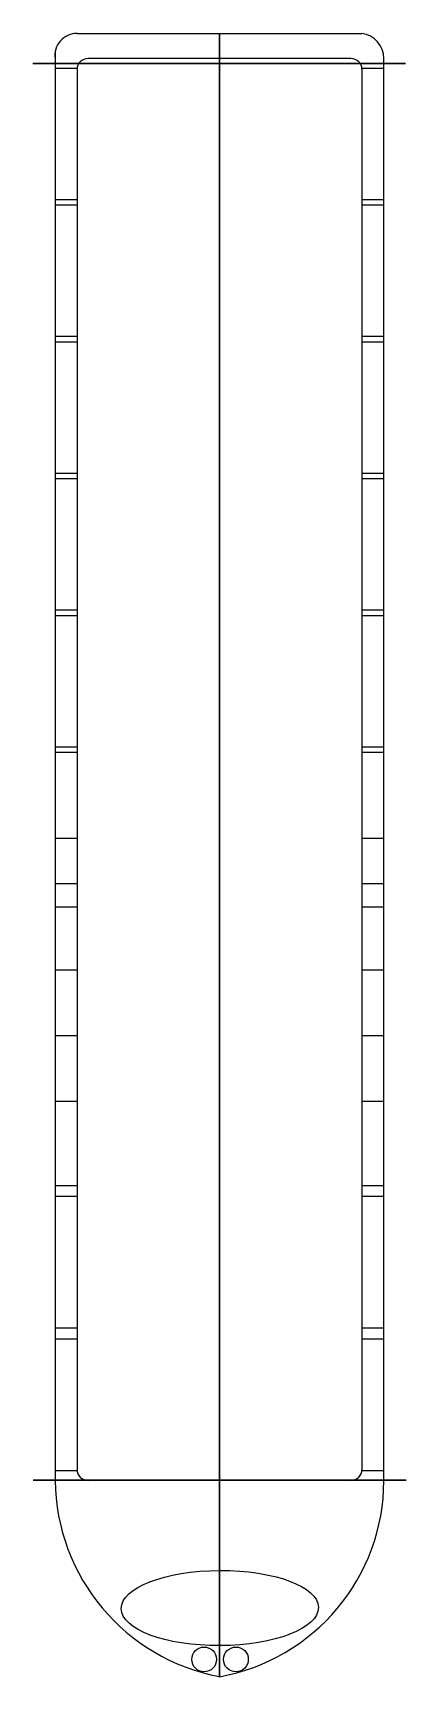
# Model space of a CAD drawing. Header units: inches. Extents: x 256 to 856, y -75 to 509.
# Drawn here: x 302.61 to 306.02, y -75.45 to -60.42 of the extents above.
import ezdxf

# ---------------------------------------------------------------- set-up
doc = ezdxf.new("R2010")
doc.units = ezdxf.units.IN
doc.header["$MEASUREMENT"] = 0
doc.layers.get('0').update_dxf_attribs({"color": 90})

msp = doc.modelspace()

# ---------------------------------------------------------------- linework, layer by layer
for p, q in [((303.016, -60.424, 159.128), (305.616, -60.424, 159.128)), ((302.816, -60.599, 159.128), (302.816, -73.632, 159.128)), ((305.516, -60.653, 159.128), (303.116, -60.653, 159.128)), ((305.816, -73.632, 159.128), (305.816, -60.653, 159.128)), ((303.017, -60.744, 159.128), (302.816, -60.744, 159.128)), ((303.016, -60.753, 159.128), (303.016, -73.532, 159.128)), ((305.816, -60.744, 159.128), (305.616, -60.744, 159.128)), ((305.616, -60.753, 159.128), (305.616, -73.532, 159.128)), ((303.016, -61.943, 159.128), (302.816, -61.943, 159.128)), ((303.016, -61.993, 159.128), (302.816, -61.993, 159.128)), ((305.816, -61.943, 159.128), (305.616, -61.943, 159.128)), ((305.816, -61.993, 159.128), (305.616, -61.993, 159.128)), ((303.016, -63.192, 159.128), (302.816, -63.192, 159.128)), ((303.016, -63.242, 159.128), (302.816, -63.242, 159.128)), ((305.816, -63.192, 159.128), (305.616, -63.192, 159.128)), ((305.816, -63.242, 159.128), (305.616, -63.242, 159.128)), ((303.016, -64.441, 159.128), (302.816, -64.441, 159.128)), ((305.816, -64.441, 159.128), (305.616, -64.441, 159.128)), ((303.016, -64.491, 159.128), (302.816, -64.491, 159.128)), ((305.816, -64.491, 159.128), (305.616, -64.491, 159.128)), ((303.016, -65.69, 159.128), (302.816, -65.69, 159.128)), ((303.016, -65.74, 159.128), (302.816, -65.74, 159.128)), ((305.816, -65.69, 159.128), (305.616, -65.69, 159.128)), ((305.816, -65.74, 159.128), (305.616, -65.74, 159.128)), ((303.016, -66.939, 159.128), (302.816, -66.939, 159.128)), ((303.016, -66.989, 159.128), (302.816, -66.989, 159.128)), ((305.816, -66.939, 159.128), (305.616, -66.939, 159.128)), ((305.816, -66.989, 159.128), (305.616, -66.989, 159.128)), ((303.016, -67.774, 159.128), (302.816, -67.774, 159.128)), ((305.816, -67.774, 159.128), (305.616, -67.774, 159.128)), ((303.016, -68.188, 159.128), (302.816, -68.188, 159.128)), ((305.816, -68.188, 159.128), (305.616, -68.188, 159.128)), ((303.016, -68.4, 159.128), (302.816, -68.4, 159.128)), ((305.816, -68.4, 159.128), (305.616, -68.4, 159.128)), ((303.016, -68.975, 159.128), (302.816, -68.975, 159.128)), ((305.816, -68.975, 159.128), (305.616, -68.975, 159.128)), ((303.016, -69.573, 159.128), (302.816, -69.573, 159.128)), ((305.816, -69.573, 159.128), (305.616, -69.573, 159.128)), ((303.016, -70.174, 159.128), (302.816, -70.174, 159.128)), ((305.816, -70.174, 159.128), (305.616, -70.174, 159.128)), ((303.016, -70.942, 159.128), (302.816, -70.942, 159.128)), ((303.016, -71.042, 159.128), (302.816, -71.042, 159.128)), ((305.816, -70.942, 159.128), (305.616, -70.942, 159.128)), ((305.816, -71.042, 159.128), (305.616, -71.042, 159.128)), ((303.016, -72.242, 159.128), (302.816, -72.242, 159.128)), ((305.816, -72.242, 159.128), (305.616, -72.242, 159.128)), ((303.016, -72.344, 159.128), (302.816, -72.344, 159.128)), ((305.816, -72.344, 159.128), (305.616, -72.344, 159.128)), ((303.017, -73.544, 159.128), (302.816, -73.544, 159.128)), ((305.816, -73.544, 159.128), (305.615, -73.544, 159.128)), ((303.019, -73.63, 159.562), (305.619, -73.63, 159.562)), ((305.516, -73.632, 159.128), (303.116, -73.632, 159.128)), ((304.316, -73.63, 158.57), (304.316, -74.423, 158.57))]:
    msp.add_line(p, q)
at = {"extrusion": (1, -6.12323e-17, 6.12323e-17)}
for p, q in [((304.316, -60.443, 158.721), (304.316, -60.66, 157.616)), ((304.316, -74.409, 158.57), (304.316, -60.619, 158.57)), ((304.316, -60.703, 157.57), (304.316, -74.339, 157.57)), ((304.316, -60.742, 159.773), (304.316, -60.742, 160.333)), ((304.316, -68.178, 159.762), (304.316, -60.752, 159.762)), ((304.316, -60.768, 160.362), (304.316, -68.168, 160.362)), ((304.316, -60.768, 160.362), (304.316, -61.942, 160.362)), ((304.316, -61.942, 160.342), (304.316, -61.941, 159.771)), ((304.316, -61.991, 159.774), (304.316, -61.991, 160.333)), ((304.316, -63.191, 160.342), (304.316, -63.19, 159.771)), ((304.316, -63.19, 159.762), (304.316, -63.24, 159.762)), ((304.316, -63.24, 159.774), (304.316, -63.24, 160.333)), ((304.316, -64.439, 160.342), (304.316, -64.438, 159.771)), ((304.316, -64.488, 159.774), (304.316, -64.488, 160.333)), ((304.316, -65.688, 160.342), (304.316, -65.687, 159.771)), ((304.316, -65.687, 159.762), (304.316, -65.737, 159.762)), ((304.316, -65.737, 159.774), (304.316, -65.737, 160.333)), ((304.316, -66.937, 160.342), (304.316, -66.936, 159.771)), ((304.316, -66.986, 159.774), (304.316, -66.986, 160.333)), ((304.316, -68.372, 160.483), (304.316, -67.772, 160.483)), ((304.316, -67.772, 160.483), (304.316, -67.772, 160.456)), ((304.316, -67.772, 160.456), (304.316, -68.372, 160.457)), ((304.316, -67.772, 158.772), (304.316, -68.402, 158.772)), ((304.316, -67.772, 158.772), (304.316, -67.772, 158.802)), ((304.316, -67.772, 158.802), (304.316, -68.372, 158.802)), ((304.316, -68.186, 160.342), (304.316, -68.185, 159.771)), ((304.316, -69.57, 159.762), (304.316, -68.372, 159.762)), ((304.316, -68.372, 159.774), (304.316, -68.372, 160.333)), ((304.316, -68.372, 159.772), (304.316, -68.372, 158.802)), ((304.316, -68.372, 160.333), (304.316, -68.372, 160.457)), ((304.316, -68.372, 160.483), (304.316, -68.397, 160.483)), ((304.316, -68.372, 159.773), (304.316, -68.372, 159.774)), ((304.316, -68.397, 160.483), (304.316, -69.548, 160.483)), ((304.316, -68.402, 158.772), (304.316, -69.553, 158.772)), ((304.316, -68.97, 158.772), (304.316, -68.97, 160.483)), ((304.316, -69.548, 160.483), (304.316, -69.572, 160.483)), ((304.316, -70.172, 158.772), (304.316, -69.553, 158.772)), ((304.316, -69.572, 160.342), (304.316, -69.57, 159.771)), ((304.316, -69.57, 158.789), (304.316, -69.57, 159.771)), ((304.316, -70.172, 158.802), (304.316, -69.57, 158.802)), ((304.316, -69.572, 160.456), (304.316, -69.572, 160.342)), ((304.316, -69.572, 160.483), (304.316, -70.172, 160.483)), ((304.316, -70.172, 160.456), (304.316, -69.572, 160.456)), ((304.316, -71.039, 159.762), (304.316, -69.739, 159.762)), ((304.316, -69.74, 160.319), (304.316, -69.739, 159.798)), ((304.316, -69.773, 160.362), (304.316, -73.505, 160.362)), ((304.316, -70.172, 160.483), (304.316, -70.172, 160.456)), ((304.316, -70.172, 158.772), (304.316, -70.172, 158.802)), ((304.316, -70.94, 160.32), (304.316, -70.94, 159.798)), ((304.316, -71.039, 159.762), (304.316, -71.065, 159.764)), ((304.316, -71.04, 160.319), (304.316, -71.04, 159.798)), ((304.316, -73.512, 159.762), (304.316, -71.065, 159.764)), ((304.316, -72.24, 160.32), (304.316, -72.24, 159.798)), ((304.316, -72.342, 160.317), (304.316, -72.341, 159.797)), ((304.316, -73.069, 160.362), (304.316, -73.069, 160.362)), ((304.316, -73.49, 160.362), (304.316, -73.49, 160.362)), ((304.316, -73.542, 160.318), (304.316, -73.542, 159.797)), ((304.316, -74.45, 157.653), (304.316, -75.115, 158.773))]:
    msp.add_line(p, q, dxfattribs=at)
at = {"extrusion": (-1.49976e-32, 1, 6.12323e-17)}
for p, q in [((303.813, -60.7, 151.97), (302.613, -60.7, 151.97)), ((302.613, -60.7, 151.97), (302.613, -60.7, 150.97)), ((302.613, -60.7, 150.97), (303.813, -60.7, 150.97)), ((302.821, -60.7, 159.7), (302.837, -60.7, 159.95)), ((302.839, -60.7, 159.441), (302.994, -60.7, 158.667)), ((303.013, -60.7, 160.362), (303.013, -60.7, 158.762)), ((303.013, -60.7, 158.47), (303.013, -60.7, 157.72)), ((303.163, -60.7, 157.57), (303.663, -60.7, 157.57)), ((303.513, -60.7, 158.27), (303.263, -60.7, 158.27)), ((303.263, -60.7, 158.27), (303.263, -60.7, 158.07)), ((303.263, -60.7, 158.07), (303.513, -60.7, 158.07)), ((303.313, -60.7, 157.87), (303.313, -60.7, 158.27)), ((303.313, -60.7, 158.27), (303.313, -60.7, 158.32)), ((303.313, -60.7, 158.32), (303.313, -60.7, 158.27)), ((305.263, -60.7, 158.37), (303.363, -60.7, 158.37)), ((303.663, -60.7, 157.77), (303.413, -60.7, 157.77)), ((303.416, -60.7, 160.57), (305.216, -60.7, 160.57)), ((303.463, -60.7, 158.22), (303.463, -60.7, 158.02)), ((303.513, -60.7, 157.97), (305.113, -60.7, 157.97)), ((303.513, -60.7, 158.27), (305.113, -60.7, 158.27)), ((303.713, -60.7, 158.02), (303.513, -60.7, 158.02)), ((303.513, -60.7, 158.02), (303.513, -60.7, 157.72)), ((303.513, -60.7, 157.72), (303.713, -60.7, 157.72)), ((303.513, -60.7, 158.07), (303.513, -60.7, 158.27)), ((303.713, -60.7, 157.72), (303.713, -60.7, 157.62)), ((303.713, -60.7, 157.72), (303.713, -60.7, 158.02)), ((303.813, -60.7, 157.57), (303.813, -60.7, 157.77)), ((303.813, -60.7, 157.57), (303.813, -60.7, 152.57)), ((304.815, -60.7, 151.97), (303.813, -60.7, 151.97)), ((303.813, -60.7, 151.97), (303.813, -60.7, 152.57)), ((306.015, -60.7, 150.97), (303.813, -60.7, 150.97)), ((303.813, -60.7, 157.77), (303.813, -60.7, 157.97)), ((304.815, -60.7, 157.97), (304.815, -60.7, 152.97)), ((304.815, -60.7, 152.97), (304.815, -60.7, 151.97)), ((304.815, -60.7, 151.97), (306.015, -60.7, 151.97)), ((304.915, -60.7, 157.62), (304.915, -60.7, 157.72)), ((304.915, -60.7, 157.72), (304.915, -60.7, 158.02)), ((304.915, -60.7, 158.02), (305.115, -60.7, 158.02)), ((305.115, -60.7, 157.72), (304.915, -60.7, 157.72)), ((305.463, -60.7, 157.57), (304.965, -60.7, 157.57)), ((304.965, -60.7, 157.77), (305.213, -60.7, 157.77)), ((305.113, -60.7, 158.27), (305.363, -60.7, 158.27)), ((305.363, -60.7, 158.07), (305.113, -60.7, 158.07)), ((305.113, -60.7, 158.07), (305.113, -60.7, 158.27)), ((305.115, -60.7, 158.02), (305.115, -60.7, 157.72)), ((305.163, -60.7, 158.22), (305.163, -60.7, 158.02)), ((305.313, -60.7, 157.87), (305.313, -60.7, 158.32)), ((305.363, -60.7, 158.27), (305.363, -60.7, 158.07)), ((305.613, -60.7, 160.362), (305.613, -60.7, 158.763)), ((305.613, -60.7, 158.471), (305.613, -60.7, 157.72)), ((305.787, -60.7, 159.442), (305.632, -60.7, 158.667)), ((305.805, -60.7, 159.7), (305.789, -60.7, 159.95)), ((306.015, -60.7, 151.97), (306.015, -60.7, 150.97))]:
    msp.add_line(p, q, dxfattribs=at)
at = {"extrusion": (1.49976e-32, 1, 6.12323e-17)}
for p, q in [((303.817, -73.63, 151.97), (302.617, -73.63, 151.97)), ((302.617, -73.63, 151.97), (302.617, -73.63, 150.97)), ((302.617, -73.63, 150.97), (304.819, -73.63, 150.97)), ((302.828, -73.63, 159.7), (302.843, -73.63, 159.95)), ((302.845, -73.63, 159.442), (303, -73.63, 158.667)), ((303.019, -73.63, 160.362), (303.019, -73.63, 158.763)), ((303.019, -73.63, 158.471), (303.019, -73.63, 157.72)), ((303.169, -73.63, 157.57), (303.667, -73.63, 157.57)), ((303.519, -73.63, 158.27), (303.269, -73.63, 158.27)), ((303.269, -73.63, 158.27), (303.269, -73.63, 158.07)), ((303.269, -73.63, 158.07), (303.519, -73.63, 158.07)), ((303.319, -73.63, 157.87), (303.319, -73.63, 158.32)), ((303.369, -73.63, 158.37), (305.269, -73.63, 158.37)), ((305.216, -73.63, 160.57), (303.416, -73.63, 160.57)), ((303.667, -73.63, 157.77), (303.419, -73.63, 157.77)), ((303.469, -73.63, 158.22), (303.469, -73.63, 158.02)), ((303.717, -73.63, 158.02), (303.517, -73.63, 158.02)), ((303.517, -73.63, 158.02), (303.517, -73.63, 157.72)), ((303.517, -73.63, 157.72), (303.717, -73.63, 157.72)), ((305.119, -73.63, 157.97), (303.519, -73.63, 157.97)), ((305.119, -73.63, 158.27), (303.519, -73.63, 158.27)), ((303.519, -73.63, 158.07), (303.519, -73.63, 158.27)), ((303.717, -73.63, 157.62), (303.717, -73.63, 157.72)), ((303.717, -73.63, 157.72), (303.717, -73.63, 158.02)), ((303.817, -73.63, 157.97), (303.817, -73.63, 152.97)), ((303.817, -73.63, 152.97), (303.817, -73.63, 151.97)), ((303.817, -73.63, 151.97), (304.819, -73.63, 151.97)), ((304.819, -73.63, 157.57), (304.819, -73.63, 157.77)), ((304.819, -73.63, 157.57), (304.819, -73.63, 152.57)), ((304.819, -73.63, 151.97), (304.819, -73.63, 152.57)), ((304.819, -73.63, 151.97), (306.019, -73.63, 151.97)), ((306.019, -73.63, 150.97), (304.819, -73.63, 150.97)), ((304.819, -73.63, 157.77), (304.819, -73.63, 157.97)), ((304.919, -73.63, 157.72), (304.919, -73.63, 157.62)), ((304.919, -73.63, 157.72), (304.919, -73.63, 158.02)), ((304.919, -73.63, 158.02), (305.119, -73.63, 158.02)), ((305.119, -73.63, 157.72), (304.919, -73.63, 157.72)), ((305.469, -73.63, 157.57), (304.969, -73.63, 157.57)), ((304.969, -73.63, 157.77), (305.219, -73.63, 157.77)), ((305.119, -73.63, 158.02), (305.119, -73.63, 157.72)), ((305.119, -73.63, 158.27), (305.369, -73.63, 158.27)), ((305.369, -73.63, 158.07), (305.119, -73.63, 158.07)), ((305.119, -73.63, 158.07), (305.119, -73.63, 158.27)), ((305.169, -73.63, 158.22), (305.169, -73.63, 158.02)), ((305.319, -73.63, 157.87), (305.319, -73.63, 158.27)), ((305.319, -73.63, 158.27), (305.319, -73.63, 158.32)), ((305.319, -73.63, 158.32), (305.319, -73.63, 158.27)), ((305.369, -73.63, 158.27), (305.369, -73.63, 158.07)), ((305.619, -73.63, 160.362), (305.619, -73.63, 158.762)), ((305.619, -73.63, 158.47), (305.619, -73.63, 157.72)), ((305.794, -73.63, 159.441), (305.638, -73.63, 158.667)), ((305.811, -73.63, 159.7), (305.796, -73.63, 159.95)), ((306.019, -73.63, 151.97), (306.019, -73.63, 150.97))]:
    msp.add_line(p, q, dxfattribs=at)
at = {"extrusion": (1, -6.12323e-17, 6.12323e-17), "elevation": 304.316}
for points in [[(-60.423, 160.332), (-60.424, 158.818)], [(-73.63, 160.57), (-60.651, 160.57)]]:
    msp.add_lwpolyline(points, dxfattribs=at)
for centre in [(304.176, -75.266, 159.128), (304.466, -75.266, 159.128)]:
    msp.add_circle(centre, 0.113)
for centre, radius, start, end in [((303.016, -60.626, 159.128), 0.202, 90, 187.7375), ((305.585, -60.653, 159.128), 0.231, 0, 82.2625), ((303.116, -60.753, 159.128), 0.1, 90, 180), ((305.516, -60.753, 159.128), 0.1, 0, 90), ((303.116, -73.532, 159.128), 0.1, 180, 270), ((305.516, -73.532, 159.128), 0.1, 270, 0), ((304.658, -73.613, 159.128), 1.842, 180.5918, 259.2913), ((303.996, -73.632, 159.128), 1.82, 280.1169, 0)]:
    msp.add_arc(centre, radius, start, end)
at = {"extrusion": (1, -6.12323e-17, 6.12323e-17)}
for centre, radius, start, end in [((-60.676, 160.318, 304.316), 0.253, 356.9502, 95.6212), ((-60.68, 158.818, 304.316), 0.256, 283.9132, 359.9676), ((-60.719, 157.627, 304.316), 0.0599, 285.5498, 348.8895), ((-60.771, 160.333, 304.316), 0.0297, 360, 83.6658), ((-60.753, 159.773, 304.316), 0.0114, 277.1265, 360), ((-61.921, 160.342, 304.316), 0.0203, 92.6711, 180.1155), ((-61.932, 159.771, 304.316), 0.00861, 180.1155, 261.2911), ((-62.02, 160.333, 304.316), 0.0297, 360, 83.6658), ((-62.002, 159.774, 304.316), 0.0114, 277.1265, 360), ((-63.17, 160.342, 304.316), 0.0203, 92.6711, 180.1155), ((-63.181, 159.771, 304.316), 0.00861, 180.1155, 261.2911), ((-63.269, 160.333, 304.316), 0.0297, 360, 83.6658), ((-63.251, 159.774, 304.316), 0.0114, 277.1265, 360), ((-64.419, 160.342, 304.316), 0.0203, 92.6711, 180.1155), ((-64.43, 159.771, 304.316), 0.00861, 180.1155, 261.2911), ((-64.518, 160.333, 304.316), 0.0297, 360, 83.6658), ((-64.5, 159.774, 304.316), 0.0114, 277.1265, 360), ((-65.668, 160.342, 304.316), 0.0203, 92.6711, 180.1155), ((-65.679, 159.771, 304.316), 0.00861, 180.1155, 261.2911), ((-65.767, 160.333, 304.316), 0.0297, 360, 83.6658), ((-65.749, 159.774, 304.316), 0.0114, 277.1265, 360), ((-66.917, 160.342, 304.316), 0.0203, 92.6711, 180.1155), ((-66.928, 159.771, 304.316), 0.00861, 180.1155, 261.2911), ((-67.016, 160.333, 304.316), 0.0297, 360, 83.6658), ((-66.998, 159.774, 304.316), 0.0114, 277.1265, 360), ((-68.166, 160.342, 304.316), 0.0203, 92.6711, 180.1155), ((-68.177, 159.771, 304.316), 0.00861, 180.1155, 261.2911), ((-68.383, 159.773, 304.316), 0.0114, 277.1265, 360), ((-68.406, 158.806, 304.316), 0.0343, 275.9897, 352.7126), ((-68.398, 160.457, 304.316), 0.0262, 360, 91.9083), ((-69.544, 160.456, 304.316), 0.0275, 98.8071, 180.1155), ((-69.553, 158.79, 304.316), 0.0178, 181.3027, 270), ((-69.562, 159.771, 304.316), 0.00861, 180.1155, 261.2911), ((-69.775, 159.798, 304.316), 0.036, 287.2621, 0.0597), ((-69.785, 160.319, 304.316), 0.0454, 0.0597, 84.3969), ((-70.895, 160.32, 304.316), 0.0446, 99.631, 180), ((-70.905, 159.798, 304.316), 0.0347, 180, 261.9587), ((-71.075, 159.798, 304.316), 0.036, 287.2621, 0.0597), ((-71.085, 160.319, 304.316), 0.0454, 0.0597, 84.3969), ((-72.195, 160.32, 304.316), 0.0446, 99.631, 180), ((-72.205, 159.798, 304.316), 0.0347, 180, 261.9587), ((-72.377, 159.796, 304.316), 0.036, 287.2621, 0.0597), ((-72.387, 160.317, 304.316), 0.0454, 0.0597, 84.3969), ((-73.497, 160.318, 304.316), 0.0446, 99.631, 180), ((-73.507, 159.797, 304.316), 0.0347, 180, 261.9587), ((-73.497, 158.542, 304.316), 2.032, 93.75, 161.2258), ((-74.242, 157.815, 304.316), 0.264, 217.9991, 248.5052), ((-75.009, 160.359, 304.316), 0.608, 259.2136, 0.2777), ((-74.423, 159.848, 304.316), 1.278, 221.1798, 270.6127), ((-75.225, 159.136, 304.316), 0.205, 159.137, 224.0542)]:
    msp.add_arc(centre, radius, start, end, dxfattribs=at)
at = {"extrusion": (-1.49976e-32, 1, 6.12323e-17)}
for centre, radius, start, end in [((-303.819, 159.638, -60.7), 1, 348.6534, 3.5836), ((-302.197, 160.29, -60.7), 0.82, 174.9178, 220), ((-303.502, 159.908, -60.7), 0.667, 3.5836, 82.6127), ((-303.059, 158.852, -60.7), 0.1, 286.4989, 348.6534), ((-302.013, 158.47, -60.7), 1, 168.6534, 180), ((-303.163, 157.72, -60.7), 0.15, 270, 0), ((-304.313, 163.086, -60.7), 4.516, 253.5016, 286.4989), ((-303.413, 157.87, -60.7), 0.1, 270, 0), ((-303.363, 158.32, -60.7), 0.05, 0, 90), ((-303.513, 158.22, -60.7), 0.05, 0, 90), ((-303.513, 158.02, -60.7), 0.05, 270, 0), ((-303.663, 157.72, -60.7), 0.05, 90, 180), ((-303.663, 157.62, -60.7), 0.05, 180, 270), ((-304.965, 157.72, -60.7), 0.05, 0, 90), ((-304.965, 157.62, -60.7), 0.05, 270, 0), ((-305.113, 158.22, -60.7), 0.05, 90, 180), ((-305.113, 158.02, -60.7), 0.05, 180, 270), ((-305.213, 157.87, -60.7), 0.1, 180, 270), ((-305.123, 159.909, -60.7), 0.668, 98.0064, 176.4443), ((-305.263, 158.32, -60.7), 0.05, 90, 180), ((-305.463, 157.72, -60.7), 0.15, 180, 270), ((-306.428, 160.286, -60.7), 0.819, 320, 5.3075), ((-305.567, 158.852, -60.7), 0.1, 191.3099, 253.5016), ((-306.613, 158.471, -60.7), 1, 0, 11.3099), ((-304.807, 159.638, -60.7), 1, 176.4443, 191.3099)]:
    msp.add_arc(centre, radius, start, end, dxfattribs=at)
at = {"extrusion": (1.49976e-32, 1, 6.12323e-17)}
for centre, radius, start, end in [((-303.826, 159.638, -73.63), 1, 348.6901, 3.5557), ((-302.204, 160.286, -73.63), 0.819, 174.6925, 220), ((-303.509, 159.909, -73.63), 0.668, 3.5557, 81.9936), ((-303.065, 158.852, -73.63), 0.1, 286.4984, 348.6901), ((-302.019, 158.471, -73.63), 1, 168.6901, 180), ((-303.169, 157.72, -73.63), 0.15, 270, 0), ((-304.319, 163.086, -73.63), 4.516, 253.5011, 286.4984), ((-303.419, 157.87, -73.63), 0.1, 270, 0), ((-303.369, 158.32, -73.63), 0.05, 0, 90), ((-303.519, 158.22, -73.63), 0.05, 0, 90), ((-303.519, 158.02, -73.63), 0.05, 270, 0), ((-303.667, 157.72, -73.63), 0.05, 90, 180), ((-303.667, 157.62, -73.63), 0.05, 180, 270), ((-304.969, 157.72, -73.63), 0.05, 0, 90), ((-304.969, 157.62, -73.63), 0.05, 270, 0), ((-305.119, 158.22, -73.63), 0.05, 90, 180), ((-305.119, 158.02, -73.63), 0.05, 180, 270), ((-305.13, 159.908, -73.63), 0.667, 97.3873, 176.4164), ((-305.219, 157.87, -73.63), 0.1, 180, 270), ((-305.269, 158.32, -73.63), 0.05, 90, 180), ((-305.469, 157.72, -73.63), 0.15, 180, 270), ((-306.435, 160.29, -73.63), 0.82, 320, 5.0822), ((-305.573, 158.852, -73.63), 0.1, 191.3466, 253.5011), ((-306.619, 158.47, -73.63), 1, 0, 11.3466), ((-304.813, 159.638, -73.63), 1, 176.4164, 191.3466)]:
    msp.add_arc(centre, radius, start, end, dxfattribs=at)
for centre, major_axis, ratio in [((304.316, -73.63, 160.061), (0.9, 0), 0.336882), ((304.171, -73.63, 159.135), (0.111, 0), 0.598502), ((304.46, -73.63, 159.135), (0.112, 0), 0.596464)]:
    msp.add_ellipse(centre, major_axis=major_axis, ratio=ratio, dxfattribs=at)
msp.add_ellipse((304.319, -74.797, 159.128), major_axis=(0.9, 0.005), ratio=0.381399)
at = {"extrusion": (-1, 6.12323e-17, -6.12323e-17)}
msp.add_ellipse((304.316, -75.264, 159.135), major_axis=(0, -0.113, 0), ratio=0.591248, dxfattribs=at)
for points in [[(304.316, -60.632, 160.567), (304.316, -60.7, 160.567), (304.316, -73.63, 160.567)], [(304.316, -73.63, 160.567), (304.316, -73.63, 160.567), (304.316, -67.165, 160.567)]]:
    msp.add_solid(points)

doc.saveas('drawing.dxf')
